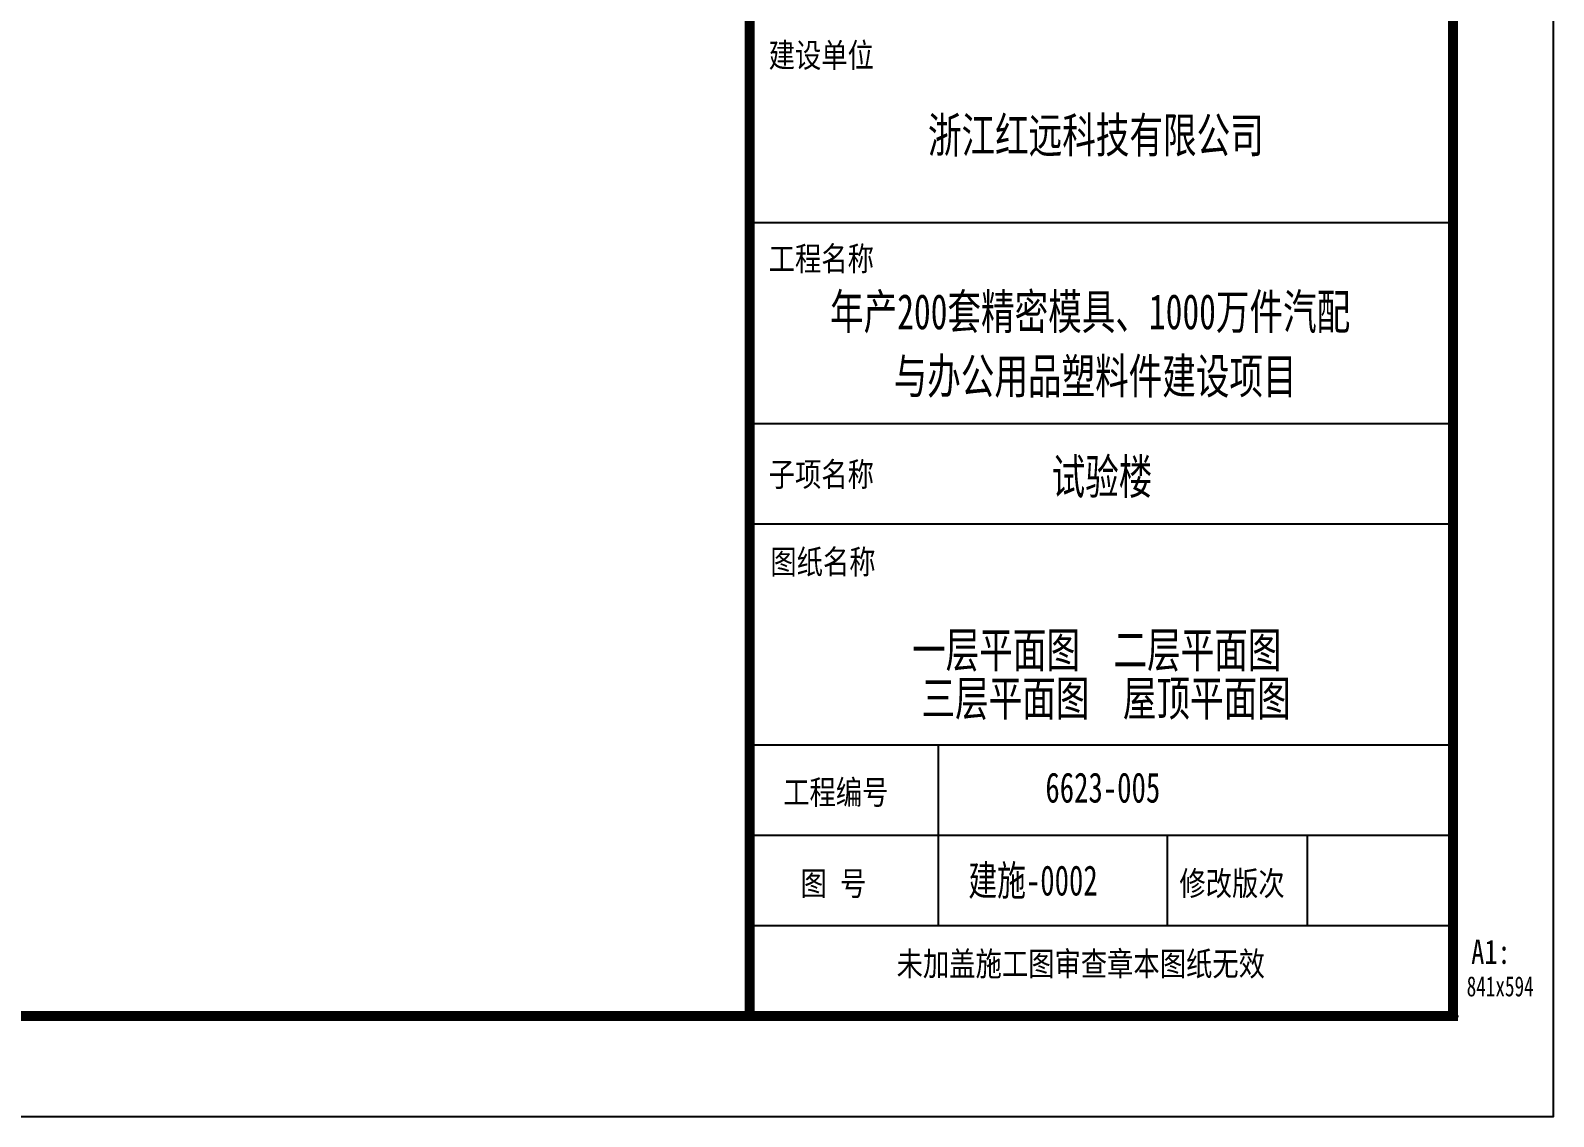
# Model space of a CAD drawing. Extents: x 79570 to 678837, y -1139230 to -612789.
# Drawn here: x 587334 to 602491, y -804030 to -793219 of the extents above; entities that cross this region are included whole.
import ezdxf
from ezdxf.enums import TextEntityAlignment as Align

# ---------------------------------------------------------------- set-up
doc = ezdxf.new("R2010")
doc.units = 0
doc.header["$LTSCALE"] = 1000
doc.header["$MEASUREMENT"] = 0
doc.layers.add('4', color=4, linetype='Continuous')
doc.layers.add('结-图框', color=6, linetype='Continuous')
doc.layers.add('ys-notprint', color=7, linetype='Continuous', plot=False)
doc.styles.add('蓝绿图框', font='', dxfattribs={"width": 0.7})
doc.styles.get('蓝绿图框').set_extended_font_data('SimSun')

# ---------------------------------------------------------------- blocks, each defined once
blk = doc.blocks.new('template_浙_标准图框A1_A1_0.0000_1bed4683cac0ca9b963c039433737638')
at = {"layer": '结-图框'}
for p, q in [((761.0000040574541, 89.00000255007762), (831.0000040574541, 89.00000255008672)), ((761.000004057455, 69.00000255007762), (831.000004057455, 69.00000255008672)), ((761.0000040574541, 59.00000255007762), (831.0000040574541, 59.00000255008672)), ((761.000004057456, 59.00000255007762), (831.000004057456, 59.00000255008672)), ((761.0000040574541, 37.00000255007762), (831.0000040574541, 37.00000255008672)), ((779.7499175771236, 37.00000255007762), (779.7499175771236, 19.00000255007762)), ((761.0000040574541, 28.00000255007762), (831.0000040574541, 28.00000255008672)), ((802.5523040903981, 28.00000255008672), (802.5523040903981, 19.00000255007762)), ((816.4956532532424, 28.00000255008672), (816.4956532532424, 19.00000255007762)), ((761.0000040574541, 19.00000255007762), (831.0000040574541, 19.00000255008672)), ((761.0000040574541, 10.00000255007762), (831.0000040574541, 10.00000255008672)), ((816.0000040574541, 10.00000255007762), (831.5310018110631, 10.00000255007762))]:
    blk.add_line(p, q, dxfattribs=at)
blk.add_lwpolyline([(4.057455043948721e-06, 2.550077624619007e-06), (841.0000040574541, 2.550077624619007e-06), (841.0000040574541, 594.0000025500776), (4.057455043948721e-06, 594.0000025500776)], close=True, dxfattribs=at)
at = {"layer": '结-图框', "const_width": 1}
blk.add_lwpolyline([(25.00000405745504, 584.0000025500776), (25.00000405745504, 10.00000255007762), (831.0000040574541, 10.00000255007762), (831.0000040574541, 584.0000025500776)], close=True, dxfattribs=at)
blk.add_lwpolyline([(761.0000040574541, 10.00000255007762), (761.0000040574541, 584.0000025500776)], dxfattribs=at)
at = {"color": 6, "style": '蓝绿图框', "width": 0.7}
for tag, p in [('专业审定', (782.4773289518016, 167.5000025500794)), ('专业审核', (782.4773289517989, 158.5000025500794)), ('项目经理', (782.4773289518016, 149.5000025500776)), ('专业负责', (782.4773289517989, 140.5000025500794)), ('专业校对', (782.4773289518016, 131.5000025500794)), ('专业设计', (782.4773289518016, 122.5000025500794)), ('专业制图', (782.4773289518016, 113.5000025500794))]:
    blk.add_attdef(tag, text='', height=3, dxfattribs=at).set_placement(p, align=Align.MIDDLE)
for tag, height, p in [('日期', 3, (821.4486885150527, 113.5000025500849)), ('建设单位', 3.5, (796.0000040574514, 97.71680751249369)), ('项目名称', 3.5, (796.0036289328946, 76.9574456618684)), ('子项名称', 3.5, (796.2638906376624, 63.68845313682687)), ('图纸名称', 3.5, (796.284507595753, 51.48279787982756)), ('图纸名称', 3.5, (796.3750837075368, 46.45471373741202)), ('图纸名称', 3.5, (796.4762630775367, 41.63660427579816)), ('项目编号', 3, (796.146182278706, 32.7491827509366)), ('图号', 3, (789.2000134241562, 23.50000255008672)), ('修改版次', 3, (823.7478286553469, 23.50000255008672))]:
    blk.add_attdef(tag, text='', height=height, dxfattribs=at).set_placement(p, align=Align.MIDDLE_CENTER)
at = {"layer": 'ys-notprint', "color": 6, "style": '蓝绿图框', "width": 0.7}
for tag, p in [('暖通', (21.08550312612715, 577.8394019365915)), ('电气', (21.02001238455887, 564.8195336493154)), ('给排水', (21.34910817921082, 552.5493582411891)), ('结构', (21.47003237925128, 539.6416676044628)), ('建筑', (21.39971938465533, 526.5294264274689))]:
    blk.add_attdef(tag, text='', height=2.5, rotation=90.78007159280595, dxfattribs=at).set_placement(p, align=Align.MIDDLE)
blk.add_attdef('设计发图章', text='', height=3, dxfattribs=at).set_placement((747.0923638749964, 465.4798797882231), align=Align.MIDDLE)
at = {"layer": '结-图框', "style": '蓝绿图框'}
for s, height, width, p in [('建设单位', 2.4, 0.8, (762.8929145665634, 104.4427194344335)), ('工程名称', 2.4, 0.8, (762.8929145665634, 84.18898911986071)), ('子项名称', 2.4, 0.8, (762.8929145665679, 62.72283112823425)), ('图纸名称', 2.4, 0.8, (763.0580724794863, 54.01595593251659)), ('工程编号', 2.4, 0.8, (764.3374793961066, 31.07767799299654)), ('图 号', 2.4, 0.8, (766.0612312711664, 22.00473975902787)), ('修改版次', 2.4, 0.8, (803.7650987028765, 22.00473975902787)), ('未加盖施工图审查章本图纸无效', 2.4, 0.8, (775.6200863252607, 14.0058051059932)), ('A1:', 2.4, 0.8, (832.808811101354, 15.19957236270602)), ('841x594', 2, 0.7, (832.3561804765795, 11.96411983597682))]:
    blk.add_text(s, height=height, dxfattribs=dict(at, width=width)).set_placement(p)
at = {"layer": '结-图框', "style": '蓝绿图框', "width": 0.7}
for tag, p in [('项目经理', (792.5000040574541, 572.0000025500885)), ('专业负责', (792.5000040574541, 564.0000025500885)), ('专业设计', (792.5000040574541, 556.0000025500885))]:
    blk.add_attdef(tag, text='', height=3.5, dxfattribs=at).set_placement(p, align=Align.MIDDLE_CENTER)

msp = doc.modelspace()

# ---------------------------------------------------------------- block references
at = {"layer": '4'}
ref = msp.add_blockref('template_浙_标准图框A1_A1_0.0000_1bed4683cac0ca9b963c039433737638', (518391.3023452464, -804029.6551885018), dxfattribs=dict(at, xscale=100, yscale=100, zscale=100))
ref.add_attrib('建设单位_001', '浙江红远科技有限公司', (596265.4138621027, -794435.8911039191), dxfattribs={"layer": '0', "color": 6, "height": 350, "style": '蓝绿图框', "width": 0.7})
ref.add_attrib('项目名称_001', '年产200套精密模具、1000万件汽配', (595291.2207940915, -796192.9384000928), dxfattribs={"layer": '0', "color": 6, "height": 350, "style": '蓝绿图框', "width": 0.7})
ref.add_attrib('子项名称_001', '试验楼', (597496.3858534571, -797834.837652597), dxfattribs={"layer": '0', "color": 6, "height": 350, "style": '蓝绿图框', "width": 0.7})
ref.add_attrib('项目编号', '6623-005', dxfattribs={"layer": '0', "color": 6, "height": 300, "style": '蓝绿图框', "width": 0.7}).set_placement((598005.920573117, -800754.7369134082), align=Align.MIDDLE_CENTER)
ref.add_attrib('图号', '建施-0002', dxfattribs={"layer": '0', "color": 6, "height": 300, "style": '蓝绿图框', "width": 0.7}).set_placement((597311.3036876619, -801679.6549334931), align=Align.MIDDLE_CENTER)
ref.add_attrib('图纸名称', '一层平面图  二层平面图 ', dxfattribs={"layer": '0', "color": 6, "height": 350, "style": '蓝绿图框', "width": 0.7}).set_placement((598028.8107159999, -799384.1838147605), align=Align.MIDDLE_CENTER)
ref.add_attrib('图纸名称', '三层平面图  屋顶平面图', dxfattribs={"layer": '0', "color": 6, "height": 350, "style": '蓝绿图框', "width": 0.7}).set_placement((598038.928653, -799865.9947609217), align=Align.MIDDLE_CENTER)
ref.add_attrib('项目名称_002', '与办公用品塑料件建设项目', (595924.1374607582, -796834.6050667595), dxfattribs={"layer": '0', "color": 6, "height": 350, "style": '蓝绿图框', "width": 0.7})

doc.saveas('drawing.dxf')
